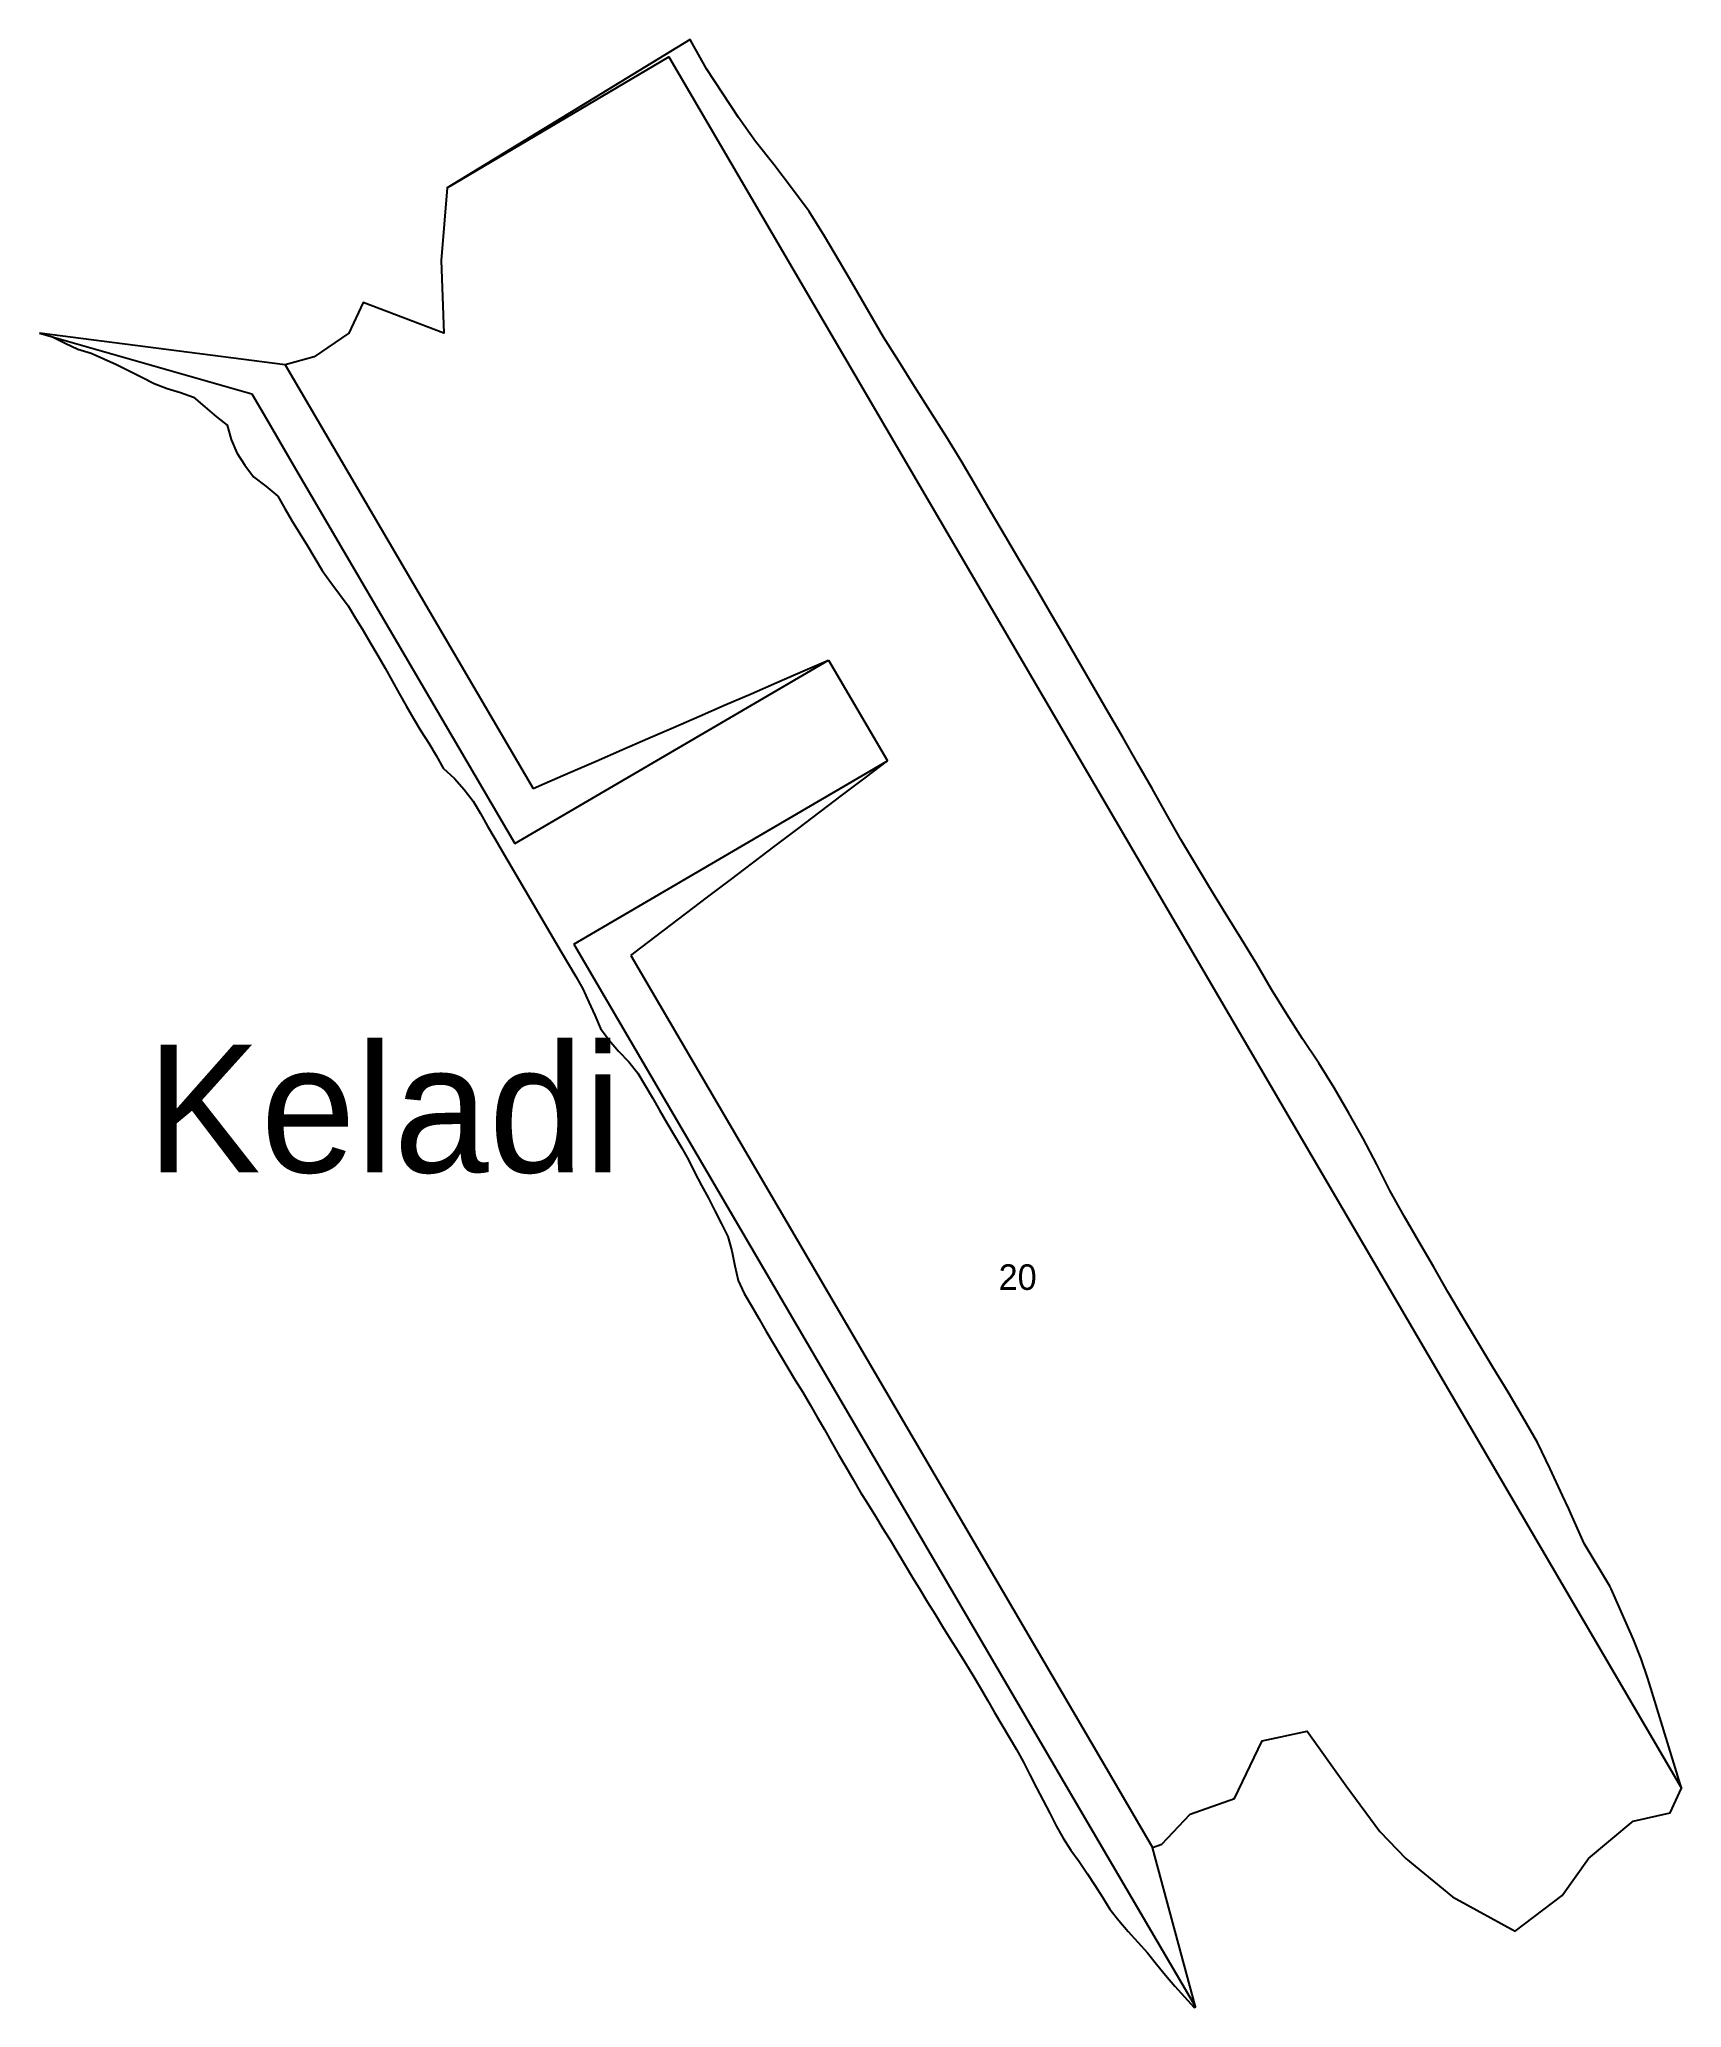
# Model space of a CAD drawing. Extents: x 555252 to 555817, y 77096 to 77774.
import ezdxf

# ---------------------------------------------------------------- set-up
doc = ezdxf.new("R2010")
doc.units = 0

msp = doc.modelspace()

# ---------------------------------------------------------------- linework, layer by layer
at = {"layer": '0_2025_L_MONTHLY_BDY_FINAL_PDE_'}
msp.add_polyline3d([(555251.806, 77672.532, 30), (555256.377, 77671.227, 30), (555260.714, 77669.104, 28.988), (555265.057, 77667.001, 28), (555269.599, 77665.594, 27.874), (555273.987, 77663.647, 27.079), (555278.373, 77661.695, 26.278), (555282.707, 77659.562, 25.252), (555287.03, 77657.387, 24.175), (555291.352, 77655.212, 23.098), (555295.794, 77653.455, 22.538), (555300.343, 77652.074, 22.445), (555304.849, 77650.543, 22.165), (555308.823, 77647.145, 19.572), (555312.786, 77643.712, 16.936), (555316.518, 77640.801, 14.821), (555317.87, 77635.953, 13.3), (555319.785, 77631.304, 12.472), (555322.494, 77627.121, 12.738), (555325.479, 77623.099, 13.386), (555329.773, 77619.847, 15.845), (555333.85, 77616.459, 18), (555336.366, 77612.158, 18), (555338.883, 77607.857, 18), (555341.455, 77603.589, 18.077), (555344.077, 77599.349, 18.222), (555346.695, 77595.108, 18.363), (555349.211, 77590.806, 18.363), (555352.108, 77586.728, 18.888), (555355.149, 77582.734, 19.612), (555358.065, 77578.666, 20.164), (555360.656, 77574.409, 20.267), (555363.252, 77570.154, 20.376), (555365.768, 77565.854, 20.376), (555368.284, 77561.552, 20.376), (555370.801, 77557.251, 20.376), (555373.215, 77552.891, 20.235), (555375.641, 77548.536, 20.111), (555378.106, 77544.206, 20.04), (555380.622, 77539.905, 20.04), (555383.139, 77535.603, 20.04), (555385.844, 77531.413, 20.3), (555388.361, 77527.112, 20.3), (555390.819, 77522.777, 20.22), (555394.704, 77519.276, 22.11), (555398.042, 77515.456, 23.245), (555401.106, 77511.475, 24), (555403.622, 77507.174, 24), (555406.139, 77502.873, 24), (555408.655, 77498.572, 24), (555411.171, 77494.271, 24), (555431.453, 77459.615, 24), (555433.947, 77455.351, 24), (555436.442, 77451.087, 24), (555438.937, 77446.823, 24), (555440.958, 77442.281, 23.345), (555443.003, 77437.754, 22.724), (555444.974, 77433.183, 22), (555447.96, 77429.207, 22.678), (555451.172, 77425.362, 23.669), (555454.717, 77421.713, 25.119), (555457.85, 77417.822, 26), (555460.345, 77413.558, 26), (555462.84, 77409.294, 26), (555465.335, 77405.03, 26), (555467.83, 77400.766, 26), (555470.325, 77396.502, 26), (555472.82, 77392.238, 26), (555475.236, 77387.928, 25.891), (555477.462, 77383.506, 25.52), (555479.737, 77379.114, 25.217), (555482.134, 77374.793, 25.082), (555484.393, 77370.39, 24.755), (555486.62, 77365.97, 24.386), (555488.848, 77361.549, 24.017), (555490.208, 77356.621, 22.45), (555491.279, 77351.524, 20.484), (555492.362, 77346.433, 18.534), (555494.47, 77341.943, 18), (555496.965, 77337.679, 18), (555499.459, 77333.415, 18), (555501.954, 77329.151, 18), (555504.449, 77324.887, 18), (555506.944, 77320.623, 18), (555509.439, 77316.359, 18), (555512.015, 77312.142, 18.112), (555514.643, 77307.956, 18.296), (555517.138, 77303.692, 18.296), (555519.633, 77299.428, 18.296), (555522.068, 77295.129, 18.213), (555524.509, 77290.834, 18.139), (555526.939, 77286.532, 18.05), (555529.434, 77282.268, 18.05), (555531.929, 77278.003, 18.05), (555534.424, 77273.74, 18.05), (555537.012, 77269.53, 18.178), (555539.612, 77265.328, 18.323), (555542.198, 77261.117, 18.449), (555544.778, 77256.902, 18.566), (555547.334, 77252.674, 18.651), (555549.881, 77248.44, 18.723), (555552.434, 77244.211, 18.803), (555555.003, 77239.99, 18.906), (555557.58, 77235.774, 19.018), (555560.162, 77231.561, 19.139), (555562.765, 77227.36, 19.288), (555565.375, 77223.164, 19.447), (555567.988, 77218.969, 19.61), (555570.602, 77214.774, 19.774), (555573.202, 77210.571, 19.919), (555575.697, 77206.307, 19.919), (555578.192, 77202.043, 19.919), (555580.687, 77197.779, 19.919), (555583.181, 77193.515, 19.919), (555585.676, 77189.251, 19.919), (555588.171, 77184.987, 19.919), (555590.58, 77180.672, 19.801), (555592.818, 77176.258, 19.445), (555595.099, 77171.869, 19.151), (555597.381, 77167.481, 18.856), (555599.663, 77163.092, 18.562), (555601.914, 77158.762, 18.272), (555604.313, 77154.518, 18.185), (555606.9, 77150.385, 18.359), (555609.823, 77146.449, 18.997), (555612.504, 77142.37, 19.3), (555615.185, 77138.292, 19.603), (555617.866, 77134.214, 19.906), (555620.327, 77130.007, 19.906), (555623.444, 77126.184, 20.811), (555626.668, 77122.423, 21.864), (555630.026, 77118.741, 23.102), (555633.334, 77115.029, 24.271), (555636.401, 77111.177, 25.108), (555639.469, 77107.325, 25.945), (555642.681, 77103.557, 26.981), (555646.016, 77099.861, 28.187), (555649.351, 77096.166, 29.393), (555649.79, 77096.423, 30), (555635.064, 77151.298, 20), (555638.267, 77152.47, 20), (555647.986, 77162.814, 20), (555663.267, 77168.204, 20), (555672.783, 77188.017, 20), (555688.267, 77191.314, 20), (555701.665, 77172.532, 20), (555713.267, 77156.767, 20), (555722.236, 77147.532, 20), (555738.267, 77134.298, 20), (555759.908, 77122.532, 20), (555776.056, 77134.751, 20), (555785.126, 77147.532, 20), (555800.493, 77160.314, 20), (555813.267, 77163.251, 20), (555817.197, 77171.689, 20), (555807.478, 77203.157, 15), (555805.501, 77209.407, 14.052), (555803.283, 77216.22, 13.036), (555800.579, 77222.923, 12.335), (555793.884, 77238.251, 11.026), (555792.939, 77240.282, 10.887), (555792.525, 77241.22, 10.809), (555783.611, 77255.954, 10.981), (555779.087, 77266.22, 10.124), (555778.322, 77267.86, 10.01), (555776.173, 77272.47, 9.683), (555771.954, 77281.626, 9.021), (555767.556, 77290.704, 8.497), (555762.548, 77299.407, 8.451), (555757.423, 77308.048, 8.486), (555752.204, 77316.642, 8.601), (555747.064, 77325.267, 8.653), (555741.876, 77333.876, 8.739), (555736.728, 77342.501, 8.797), (555731.712, 77351.22, 8.751), (555726.697, 77359.923, 8.705), (555721.626, 77368.595, 8.705), (555716.759, 77377.392, 8.544), (555712.204, 77386.36, 8.141), (555707.533, 77395.267, 7.83), (555702.626, 77404.032, 7.703), (555697.548, 77412.704, 7.709), (555692.236, 77421.251, 7.888), (555686.72, 77429.657, 8.233), (555681.243, 77438.095, 8.544), (555676.001, 77446.657, 8.67), (555670.9, 77455.314, 8.693), (555665.673, 77463.907, 8.808), (555660.376, 77472.439, 8.981), (555655.126, 77481.017, 9.119), (555649.939, 77489.61, 9.211), (555644.806, 77498.251, 9.251), (555639.845, 77507.001, 9.165), (555634.954, 77515.767, 9.027), (555629.907, 77524.454, 9.004), (555624.892, 77533.173, 8.958), (555619.9, 77541.892, 8.895), (555614.829, 77550.564, 8.889), (555609.806, 77559.267, 8.854), (555604.767, 77567.954, 8.825), (555599.704, 77576.626, 8.82), (555594.642, 77585.314, 8.808), (555589.501, 77593.939, 8.86), (555584.368, 77602.579, 8.906), (555579.306, 77611.267, 8.895), (555574.259, 77619.939, 8.877), (555569.126, 77628.579, 8.923), (555563.845, 77637.142, 9.079), (555558.517, 77645.657, 9.28), (555553.142, 77654.157, 9.51), (555547.782, 77662.657, 9.729), (555542.454, 77671.189, 9.925), (555537.321, 77679.814, 9.971), (555532.337, 77688.548, 9.902), (555527.298, 77697.235, 9.873), (555522.134, 77705.86, 9.948), (555516.775, 77714.36, 10.166), (555510.79, 77722.501, 10.868), (555504.626, 77730.532, 11.708), (555498.392, 77738.532, 12.606), (555492.532, 77746.735, 13.216), (555486.962, 77755.126, 13.596), (555481.439, 77763.532, 13.941), (555476.548, 77772.314, 13.803), (555475.861, 77773.642, 13.751), (555392.181, 77722.532, 20), (555390.095, 77697.532, 20), (555391.032, 77672.532, 20), (555363.267, 77683.126, 20), (555358.314, 77672.532, 20), (555346.4, 77664.392, 20), (555336.454, 77661.642, 20), (555251.806, 77672.532, 30)], close=True, dxfattribs=at)
at = {"layer": '0_2025_L_MONTHLY_BDY_FINAL_PDE_', "color": 1}
for points in [[(555392.181, 77722.532, 20), (555468.532, 77767.626, 20), (555801.001, 77199.376, 20), (555817.197, 77171.689, 20)], [(555392.181, 77722.532, 20), (555468.532, 77767.626, 20), (555801.001, 77199.376, 20), (555817.197, 77171.689, 20)], [(555392.181, 77722.532, 20), (555468.532, 77767.626, 20), (555801.001, 77199.376, 20), (555817.197, 77171.689, 20)], [(555251.806, 77672.532, 30), (555324.939, 77651.642, 30), (555329.962, 77643.032, 30), (555340.025, 77625.845, 30), (555415.517, 77496.814, 30)], [(555251.806, 77672.532, 30), (555324.939, 77651.642, 30), (555329.962, 77643.032, 30), (555340.025, 77625.845, 30), (555415.517, 77496.814, 30)], [(555251.806, 77672.532, 30), (555324.939, 77651.642, 30), (555329.962, 77643.032, 30), (555340.025, 77625.845, 30), (555415.517, 77496.814, 30)], [(555435.798, 77462.157, 30), (555607.947, 77167.939, 30), (555649.79, 77096.423, 30)], [(555435.798, 77462.157, 30), (555607.947, 77167.939, 30), (555649.79, 77096.423, 30)], [(555435.798, 77462.157, 30), (555607.947, 77167.939, 30), (555649.79, 77096.423, 30)]]:
    msp.add_polyline3d(points, dxfattribs=at)
at = {"layer": '0_2025_L_MONTHLY_BDY_FINAL_PDE_', "color": 3}
for points in [[(555336.454, 77661.642, 20), (555352.97, 77633.423, 20), (555421.798, 77515.782, 20)], [(555336.454, 77661.642, 20), (555352.97, 77633.423, 20), (555421.798, 77515.782, 20)], [(555336.454, 77661.642, 20), (555352.97, 77633.423, 20), (555421.798, 77515.782, 20)], [(555421.798, 77515.782, 20), (555425.72, 77517.485, 20), (555434.611, 77521.36, 20), (555443.501, 77525.22, 20), (555452.392, 77529.079, 20), (555461.282, 77532.954, 20), (555470.165, 77536.814, 20), (555479.056, 77540.673, 20), (555487.946, 77544.548, 20), (555496.829, 77548.407, 20), (555505.72, 77552.267, 20), (555514.611, 77556.142, 20), (555523.501, 77560.001, 20)], [(555421.798, 77515.782, 20), (555425.72, 77517.485, 20), (555434.611, 77521.36, 20), (555443.501, 77525.22, 20), (555452.392, 77529.079, 20), (555461.282, 77532.954, 20), (555470.165, 77536.814, 20), (555479.056, 77540.673, 20), (555487.946, 77544.548, 20), (555496.829, 77548.407, 20), (555505.72, 77552.267, 20), (555514.611, 77556.142, 20), (555523.501, 77560.001, 20)], [(555421.798, 77515.782, 20), (555425.72, 77517.485, 20), (555434.611, 77521.36, 20), (555443.501, 77525.22, 20), (555452.392, 77529.079, 20), (555461.282, 77532.954, 20), (555470.165, 77536.814, 20), (555479.056, 77540.673, 20), (555487.946, 77544.548, 20), (555496.829, 77548.407, 20), (555505.72, 77552.267, 20), (555514.611, 77556.142, 20), (555523.501, 77560.001, 20)], [(555455.407, 77458.345, 20), (555458.821, 77460.923, 20), (555466.548, 77466.782, 20), (555474.267, 77472.626, 20), (555481.993, 77478.485, 20), (555489.72, 77484.345, 20), (555497.439, 77490.204, 20), (555505.165, 77496.064, 20), (555512.892, 77501.907, 20), (555520.611, 77507.767, 20), (555528.337, 77513.626, 20), (555536.064, 77519.485, 20), (555543.782, 77525.329, 20)], [(555455.407, 77458.345, 20), (555458.821, 77460.923, 20), (555466.548, 77466.782, 20), (555474.267, 77472.626, 20), (555481.993, 77478.485, 20), (555489.72, 77484.345, 20), (555497.439, 77490.204, 20), (555505.165, 77496.064, 20), (555512.892, 77501.907, 20), (555520.611, 77507.767, 20), (555528.337, 77513.626, 20), (555536.064, 77519.485, 20), (555543.782, 77525.329, 20)], [(555455.407, 77458.345, 20), (555458.821, 77460.923, 20), (555466.548, 77466.782, 20), (555474.267, 77472.626, 20), (555481.993, 77478.485, 20), (555489.72, 77484.345, 20), (555497.439, 77490.204, 20), (555505.165, 77496.064, 20), (555512.892, 77501.907, 20), (555520.611, 77507.767, 20), (555528.337, 77513.626, 20), (555536.064, 77519.485, 20), (555543.782, 77525.329, 20)], [(555455.407, 77458.345, 20), (555620.892, 77175.517, 20), (555635.064, 77151.298, 20)], [(555455.407, 77458.345, 20), (555620.892, 77175.517, 20), (555635.064, 77151.298, 20)], [(555455.407, 77458.345, 20), (555620.892, 77175.517, 20), (555635.064, 77151.298, 20)]]:
    msp.add_polyline3d(points, dxfattribs=at)
at = {"layer": '0_2025_L_MONTHLY_BDY_FINAL_PDE_', "color": 4}
for points in [[(555415.517, 77496.814, 30), (555523.501, 77560.001, 20)], [(555415.517, 77496.814, 30), (555523.501, 77560.001, 20)], [(555415.517, 77496.814, 30), (555523.501, 77560.001, 20)], [(555435.798, 77462.157, 30), (555543.782, 77525.329, 20)], [(555435.798, 77462.157, 30), (555543.782, 77525.329, 20)], [(555435.798, 77462.157, 30), (555543.782, 77525.329, 20)]]:
    msp.add_polyline3d(points, dxfattribs=at)
at = {"layer": '0_2025_L_MONTHLY_BDY_FINAL_PDE_', "color": 30}
msp.add_polyline3d([(555523.501, 77560.001, 20), (555543.782, 77525.329, 20)], dxfattribs=at)
msp.add_polyline3d([(555523.501, 77560.001, 20), (555543.782, 77525.329, 20)], dxfattribs=at)
msp.add_polyline3d([(555523.501, 77560.001, 20), (555543.782, 77525.329, 20)], dxfattribs=at)

# ---------------------------------------------------------------- texts
at = {"layer": '0_2025_L_MONTHLY_BDY_FINAL_PDE_', "color": 7}
for s, height, p in [('Keladi', 44, (555288.758, 77383.639)), ('20', 8.8, (555582.064, 77343.204, 70))]:
    msp.add_text(s, height=height, dxfattribs=at).set_placement(p)

doc.saveas('drawing.dxf')
